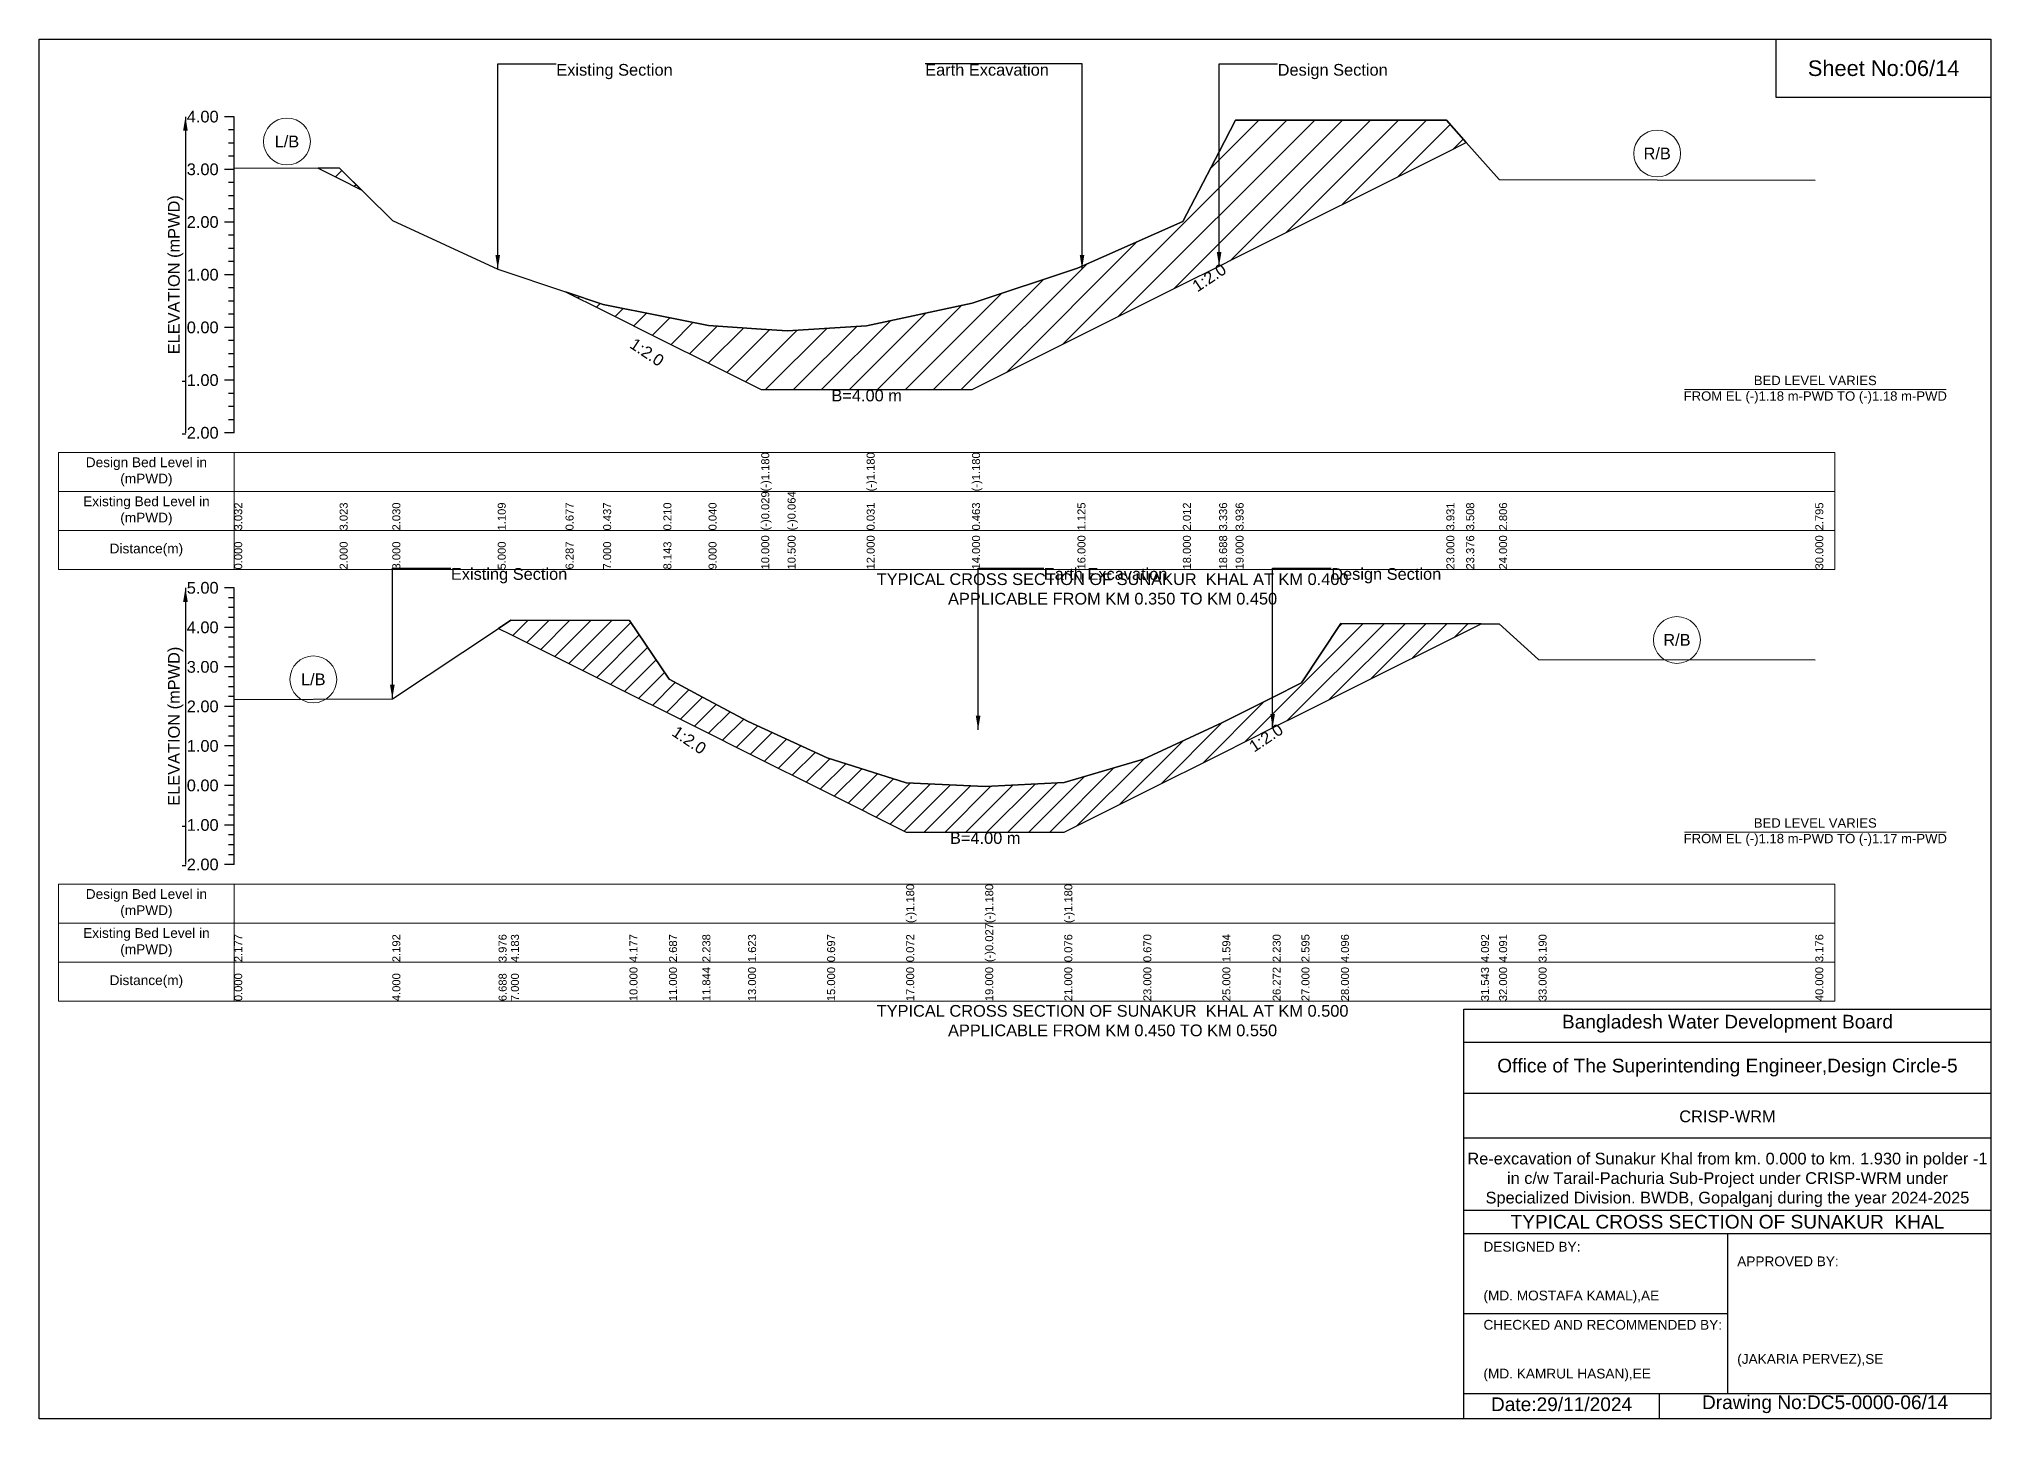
# Model space of a CAD drawing. Header units: inches. Extents: x 91000 to 238000, y -5656 to 143.
# Drawn here: x 150000 to 158000, y -5656 to 0 of the extents above; entities that cross this region are included whole.
import ezdxf

# ---------------------------------------------------------------- set-up
doc = ezdxf.new("R2010")
doc.units = ezdxf.units.IN
doc.header["$LTSCALE"] = 7
doc.header["$MEASUREMENT"] = 0
for name, color, linetype, lineweight in [('Cross section Data Border', 7, 'Continuous', 9), ('Cross Section Labels', 7, 'Continuous', 9), ('Existing_Bed_Level for Xsection', 7, 'Continuous', 25)]:
    doc.layers.add(name, color=color, linetype=linetype, lineweight=lineweight)
doc.styles.get("Standard").update_dxf_attribs({"font": 'arial.ttf'})
doc.dimstyles.get("Standard").update_dxf_attribs({"dimtxt": 0.18, "dimasz": 0.18, "dimexe": 0.18, "dimexo": 0.0625, "dimgap": 0.09, "dimtad": 0, "dimtih": 1, "dimtoh": 1, "dimdec": 4, "dimzin": 0, "dimdsep": 46, "dimtxsty": 'Standard', "dimcen": 0.09, "dimadec": 0, "dimazin": 0, "dimtfac": 1, "dimtdec": 4, "dimtofl": 0, "dimtmove": 0, "dimatfit": 3, "dimfxl": 1, "dimtolj": 1, "dimtzin": 0, "dimarcsym": 0})

msp = doc.modelspace()

# ---------------------------------------------------------------- hatches: boundary and pattern name
at = {"layer": 'Existing_Bed_Level for Xsection'}
h = msp.add_hatch(dxfattribs=at)
h.set_pattern_fill('ANSI31', color=256, scale=648, style=0)
h.paths.add_polyline_path([(152157.9, -1036), (152312, -1113.1), (152559, -1236.5), (152744, -1329.1), (152960, -1437.1), (153068, -1437.1), (153392, -1437.1), (153824, -1437.1), (154256, -1221.1), (154688, -1005.1), (154836.6, -930.8), (154904, -897.1), (155768, -465.1), (155849.2, -424.4), (155768, -333.1), (154904, -332), (154836.6, -461.7), (154688, -747.6), (154256, -939.2), (153824, -1082.2), (153392, -1175.5), (153068, -1196), (152960, -1188.5), (152744, -1173.5), (152559, -1136.8), (152312, -1087.8)])
h = msp.add_hatch(dxfattribs=at)
h.set_pattern_fill('ANSI31', color=256, scale=648, style=0)
h.paths.add_polyline_path([(151143.5, -528.8), (151232, -573.1), (151320.9, -617.5), (151232, -529.2)])
h = msp.add_hatch(dxfattribs=at)
h.set_pattern_fill('ANSI31', color=256, scale=486, style=0)
h.paths.add_polyline_path([(151883.5, -2415.5), (151934, -2440.8), (152420, -2683.8), (152582, -2764.8), (152718.7, -2833.2), (152906, -2926.8), (153230, -3088.8), (153554, -3250.8), (153878, -3250.8), (154202, -3250.8), (154526, -3088.8), (154850, -2926.8), (155056, -2823.8), (155174, -2764.8), (155336, -2683.8), (155910, -2396.8), (155336, -2396.1), (155174, -2639.2), (155056, -2698.3), (154850, -2801.4), (154526, -2951.1), (154202, -3047.3), (153878, -3064), (153554, -3048), (153230, -2946.7), (152906, -2796.7), (152718.7, -2697.1), (152582, -2624.3), (152420, -2383), (151934, -2382)])

# ---------------------------------------------------------------- linework, layer by layer
for points in [[(150000, 0), (158000, 0), (158000, -5656), (150000, -5656)], [(157120, 0), (158000, 0), (158000, -240), (157120, -240)]]:
    msp.add_lwpolyline(points, close=True)
for points in [[(155840, -5656), (155840, -3976), (158000, -3976)], [(155840, -4112), (158000, -4112)], [(155840, -4320), (158000, -4320)], [(155840, -4504), (158000, -4504)], [(155840, -4800), (158000, -4800)], [(155840, -4896), (158000, -4896)], [(156920, -4896), (156920, -5552)], [(155840, -5224), (156920, -5224)], [(155840, -5552), (158000, -5552)], [(156640, -5552), (156640, -5656)]]:
    msp.add_lwpolyline(points)
at = {"layer": 'Cross section Data Border'}
for points in [[(150080, -1694.2), (157360, -1694.2), (157360, -2174.2), (150080, -2174.2)], [(150080, -3463.6), (157360, -3463.6), (157360, -3943.6), (150080, -3943.6)]]:
    msp.add_lwpolyline(points, close=True, dxfattribs=at)
for points in [[(150800, -1694.2), (150800, -2174.2)], [(150080, -1854.2), (157360, -1854.2)], [(150080, -2014.2), (157360, -2014.2)], [(150800, -3463.6), (150800, -3943.6)], [(150080, -3623.6), (157360, -3623.6)], [(150080, -3783.6), (157360, -3783.6)]]:
    msp.add_lwpolyline(points, dxfattribs=at)
at = {"layer": 'Cross Section Labels'}
for points in [[(156744.2, -1437.1), (157815.8, -1437.1)], [(156744.2, -3250.8), (157815.8, -3250.8)]]:
    msp.add_lwpolyline(points, dxfattribs=at)
for centre in [(151016, -420.2), (156632, -469.3), (156713, -2463), (151124, -2624.7)]:
    msp.add_circle(centre, 96, dxfattribs=at)
at = {"layer": 'Existing_Bed_Level for Xsection'}
for points in [[(150800, -318.2), (150760, -318.2)], [(150800, -1614.2), (150800, -1398.2), (150800, -1182.2), (150800, -966.2), (150800, -750.2), (150800, -534.2), (150800, -318.2)], [(150800, -372.2), (150776, -372.2)], [(150800, -527.3), (151232, -529.2), (151448, -743.7), (151880, -942.6), (152157.9, -1036), (152312, -1087.8), (152559, -1136.8), (152744, -1173.5), (152960, -1188.5), (152960, -1188.5), (153068, -1196), (153392, -1175.5), (153392, -1175.5), (153824, -1082.2), (153824, -1082.2), (154256, -939.2), (154688, -747.6), (154836.6, -461.7), (154904, -332), (155768, -333.1), (155849.2, -424.4), (155984, -576.1), (157280, -578.5)], [(150800, -426.2), (150776, -426.2)], [(150800, -534.2), (150760, -534.2)], [(150800, -480.2), (150776, -480.2)], [(150800, -588.2), (150776, -588.2)], [(150800, -642.2), (150776, -642.2)], [(150800, -696.2), (150776, -696.2)], [(150800, -750.2), (150760, -750.2)], [(150800, -804.2), (150776, -804.2)], [(150800, -858.2), (150776, -858.2)], [(150800, -912.2), (150776, -912.2)], [(150800, -966.2), (150760, -966.2)], [(150800, -1020.2), (150776, -1020.2)], [(150800, -1074.2), (150776, -1074.2)], [(150800, -1182.2), (150760, -1182.2)], [(150800, -1128.2), (150776, -1128.2)], [(150800, -1236.2), (150776, -1236.2)], [(150800, -1290.2), (150776, -1290.2)], [(150800, -1344.2), (150776, -1344.2)], [(150800, -1398.2), (150760, -1398.2)], [(150800, -1452.2), (150776, -1452.2)], [(150800, -1506.2), (150776, -1506.2)], [(150800, -1560.2), (150776, -1560.2)], [(150800, -1614.2), (150760, -1614.2)], [(150800, -2249.6), (150760, -2249.6)], [(150800, -2290.1), (150776, -2290.1)], [(150800, -3383.6), (150800, -3221.6), (150800, -3059.6), (150800, -2897.6), (150800, -2735.6), (150800, -2573.6), (150800, -2411.6), (150800, -2249.6)], [(150800, -2330.6), (150776, -2330.6)], [(150800, -2371.1), (150776, -2371.1)], [(150800, -2707), (151448, -2704.5), (151883.5, -2415.5), (151934, -2382), (152420, -2383), (152582, -2624.3), (152718.7, -2697.1), (152906, -2796.7), (153230, -2946.7), (153554, -3048), (153554, -3048), (153878, -3064), (153878, -3064), (154202, -3047.3), (154202, -3047.3), (154526, -2951.1), (154850, -2801.4), (155056, -2698.3), (155174, -2639.2), (155336, -2396.1), (155910, -2396.8), (155984, -2396.9), (156146, -2542.8), (157280, -2545.1)], [(150800, -2411.6), (150760, -2411.6)], [(150800, -2452.1), (150776, -2452.1)], [(150800, -2492.6), (150776, -2492.6)], [(150800, -2533.1), (150776, -2533.1)], [(150800, -2573.6), (150760, -2573.6)], [(150800, -2614.1), (150776, -2614.1)], [(150800, -2654.6), (150776, -2654.6)], [(150800, -2695.1), (150776, -2695.1)], [(150800, -2735.6), (150760, -2735.6)], [(150800, -2776.1), (150776, -2776.1)], [(150800, -2816.6), (150776, -2816.6)], [(150800, -2857.1), (150776, -2857.1)], [(150800, -2897.6), (150760, -2897.6)], [(150800, -2938.1), (150776, -2938.1)], [(150800, -2978.6), (150776, -2978.6)], [(150800, -3019.1), (150776, -3019.1)], [(150800, -3059.6), (150760, -3059.6)], [(150800, -3100.1), (150776, -3100.1)], [(150800, -3140.6), (150776, -3140.6)], [(150800, -3181.1), (150776, -3181.1)], [(150800, -3221.6), (150760, -3221.6)], [(150800, -3262.1), (150776, -3262.1)], [(150800, -3302.6), (150776, -3302.6)], [(150800, -3343.1), (150776, -3343.1)], [(150800, -3383.6), (150760, -3383.6)]]:
    msp.add_lwpolyline(points, dxfattribs=at)
for points in [[(152157.9, -1036), (152157.9, -1036), (152312, -1113.1), (152559, -1236.5), (152744, -1329.1), (152960, -1437.1), (152960, -1437.1), (153068, -1437.1), (153392, -1437.1), (153392, -1437.1), (153824, -1437.1), (153824, -1437.1), (154256, -1221.1), (154688, -1005.1), (154836.6, -930.8), (154904, -897.1), (155768, -465.1), (155849.2, -424.4), (155768, -333.1), (154904, -332), (154836.6, -461.7), (154688, -747.6), (154256, -939.2), (153824, -1082.2), (153824, -1082.2), (153392, -1175.5), (153392, -1175.5), (153068, -1196), (152960, -1188.5), (152960, -1188.5), (152744, -1173.5), (152559, -1136.8), (152312, -1087.8), (152157.9, -1036)], [(151143.5, -528.8), (151232, -573.1), (151320.9, -617.5), (151232, -529.2)], [(151883.5, -2415.5), (151883.5, -2415.5), (151934, -2440.8), (152420, -2683.8), (152582, -2764.8), (152718.7, -2833.2), (152906, -2926.8), (153230, -3088.8), (153554, -3250.8), (153554, -3250.8), (153878, -3250.8), (153878, -3250.8), (154202, -3250.8), (154202, -3250.8), (154526, -3088.8), (154850, -2926.8), (155056, -2823.8), (155174, -2764.8), (155336, -2683.8), (155910, -2396.8), (155910, -2396.8), (155910, -2396.8), (155336, -2396.1), (155174, -2639.2), (155056, -2698.3), (154850, -2801.4), (154526, -2951.1), (154202, -3047.3), (154202, -3047.3), (153878, -3064), (153878, -3064), (153554, -3048), (153554, -3048), (153230, -2946.7), (152906, -2796.7), (152718.7, -2697.1), (152582, -2624.3), (152420, -2383), (151934, -2382), (151883.5, -2415.5)]]:
    msp.add_lwpolyline(points, close=True, dxfattribs=at)

# ---------------------------------------------------------------- texts
at = {"attachment_point": 5}
for s, insert, char_height in [('Sheet No:06/14', (157560, -120), 64), ('Bangladesh Water Development Board', (156920, -4036), 56), ('Office of The Superintending Engineer,Design Circle-5', (156920, -4216), 56)]:
    msp.add_mtext(s, dxfattribs=dict(at, insert=insert, char_height=char_height))
for s, insert, char_height, width, attachment_point in [('CRISP-WRM', (156920, -4416), 48, 2240, 5), ('Re-excavation of Sunakur Khal from km. 0.000 to km. 1.930 in polder -1  in c/w Tarail-Pachuria Sub-Project under CRISP-WRM under Specialized Division. BWDB, Gopalganj during the year 2024-2025', (156920, -4676), 48, 2160, 5), ('TYPICAL CROSS SECTION OF SUNAKUR  KHAL', (156920, -4848), 56, 2240, 5), ('DESIGNED BY:^J^J^J(MD. MOSTAFA KAMAL),AE', (155920, -5056), 40, 1120, 4), ('APPROVED BY:^J^J^J^J^J^J(JAKARIA PERVEZ),SE', (156960, -5216), 40, 1120, 4), ('CHECKED AND RECOMMENDED BY:^J^J^J(MD. KAMRUL HASAN),EE', (155920, -5376), 40, 1120, 4), ('Date:29/11/2024', (156240, -5596), 56, 1120, 5), ('Drawing No:DC5-0000-06/14', (157320, -5596), 56, 1760, 5)]:
    msp.add_mtext(s, dxfattribs=dict(insert=insert, char_height=char_height, width=width, attachment_point=attachment_point))
at = {"layer": 'Cross section Data Border', "char_height": 40, "width": 640, "attachment_point": 5}
for s, insert in [('Design Bed Level in (mPWD)', (150440, -1774.2)), ('Existing Bed Level in (mPWD)', (150440, -1934.2)), ('Distance(m)', (150440, -2094.2)), ('Design Bed Level in (mPWD)', (150440, -3543.6)), ('Existing Bed Level in (mPWD)', (150440, -3703.6)), ('Distance(m)', (150440, -3863.6))]:
    msp.add_mtext(s, dxfattribs=dict(at, insert=insert))
at = {"layer": 'Cross Section Labels'}
for s, insert, char_height, attachment_point in [('Existing Section', (152120, -102.2), 48, 1), ('Earth Excavation', (153632, -102.2), 48, 1), ('Design Section', (155076.6, -102.2), 48, 1), ('L/B', (151016, -420.2), 48, 5), ('R/B', (156632, -469.3), 48, 5), ('B=4.00 m', (153392, -1437.1), 48, 2), ('BED LEVEL VARIES ^JFROM EL (-)1.18 m-PWD TO (-)1.18 m-PWD', (157280, -1437.1), 38.4, 5), ('Existing Section', (151688, -2168.6), 48, 1), ('TYPICAL CROSS SECTION OF SUNAKUR  KHAL AT KM 0.400^JAPPLICABLE FROM KM 0.350 TO KM 0.450', (154400, -2254.2), 48, 5), ('Earth Excavation', (154118, -2168.6), 48, 1), ('Design Section', (155296, -2168.6), 48, 1), ('R/B', (156713, -2463), 48, 5), ('L/B', (151124, -2624.7), 48, 5), ('BED LEVEL VARIES ^JFROM EL (-)1.18 m-PWD TO (-)1.17 m-PWD', (157280, -3250.8), 38.4, 5), ('B=4.00 m', (153878, -3250.8), 48, 2), ('TYPICAL CROSS SECTION OF SUNAKUR  KHAL AT KM 0.500^JAPPLICABLE FROM KM 0.450 TO KM 0.550', (154400, -4023.6), 48, 5)]:
    msp.add_mtext(s, dxfattribs=dict(at, insert=insert, char_height=char_height, attachment_point=attachment_point))
at = {"layer": 'Cross Section Labels', "char_height": 48, "attachment_point": 2}
for insert, rotation in [((154782.6, -957.8), 33.69007), ((152505, -1263.5), 326.30993), ((152678.2, -2853.4), 326.30993), ((155015.5, -2844), 33.69007)]:
    msp.add_mtext('1:2.0', dxfattribs=dict(at, insert=insert, rotation=rotation))
at = {"layer": 'Existing_Bed_Level for Xsection', "char_height": 48, "attachment_point": 6}
for s, insert in [('4.00', (150736, -318.2)), ('3.00', (150736, -534.2)), ('2.00', (150736, -750.2)), ('1.00', (150736, -966.2)), ('0.00', (150736, -1182.2)), ('-1.00', (150736, -1398.2)), ('-2.00', (150736, -1614.2)), ('5.00', (150736, -2249.6)), ('4.00', (150736, -2411.6)), ('3.00', (150736, -2573.6)), ('2.00', (150736, -2735.6)), ('1.00', (150736, -2897.6)), ('0.00', (150736, -3059.6)), ('-1.00', (150736, -3221.6)), ('-2.00', (150736, -3383.6))]:
    msp.add_mtext(s, dxfattribs=dict(at, insert=insert))
at = {"layer": 'Existing_Bed_Level for Xsection', "rotation": 90}
for s, insert, char_height, attachment_point in [('ELEVATION (mPWD)', (150560, -966.2), 48, 5), ('(-)1.180', (152960, -1854.2), 32.8, 1), ('(-)1.180', (153392, -1854.2), 32.8, 1), ('(-)1.180', (153824, -1854.2), 32.8, 1), ('3.032', (150800, -2014.2), 32.8, 1), ('3.023', (151232, -2014.2), 32.8, 1), ('2.030', (151448, -2014.2), 32.8, 1), ('1.109', (151880, -2014.2), 32.8, 1), ('0.677', (152157.9, -2014.2), 32.8, 1), ('0.437', (152312, -2014.2), 32.8, 1), ('0.210', (152559, -2014.2), 32.8, 1), ('0.040', (152744, -2014.2), 32.8, 1), ('(-)0.029', (152960, -2014.2), 32.8, 1), ('(-)0.064', (153068, -2014.2), 32.8, 1), ('0.031', (153392, -2014.2), 32.8, 1), ('0.463', (153824, -2014.2), 32.8, 1), ('1.125', (154256, -2014.2), 32.8, 1), ('2.012', (154688, -2014.2), 32.8, 1), ('3.336', (154836.6, -2014.2), 32.8, 1), ('3.936', (154904, -2014.2), 32.8, 1), ('3.931', (155768, -2014.2), 32.8, 1), ('3.508', (155849.2, -2014.2), 32.8, 1), ('2.806', (155984, -2014.2), 32.8, 1), ('2.795', (157280, -2014.2), 32.8, 1), ('0.000', (150800, -2174.2), 32.8, 1), ('2.000', (151232, -2174.2), 32.8, 1), ('3.000', (151448, -2174.2), 32.8, 1), ('5.000', (151880, -2174.2), 32.8, 1), ('6.287', (152157.9, -2174.2), 32.8, 1), ('7.000', (152312, -2174.2), 32.8, 1), ('8.143', (152559, -2174.2), 32.8, 1), ('9.000', (152744, -2174.2), 32.8, 1), ('10.000', (152960, -2174.2), 32.8, 1), ('10.500', (153068, -2174.2), 32.8, 1), ('12.000', (153392, -2174.2), 32.8, 1), ('14.000', (153824, -2174.2), 32.8, 1), ('16.000', (154256, -2174.2), 32.8, 1), ('18.000', (154688, -2174.2), 32.8, 1), ('18.688', (154836.6, -2174.2), 32.8, 1), ('19.000', (154904, -2174.2), 32.8, 1), ('23.000', (155768, -2174.2), 32.8, 1), ('23.376', (155849.2, -2174.2), 32.8, 1), ('24.000', (155984, -2174.2), 32.8, 1), ('30.000', (157280, -2174.2), 32.8, 1), ('ELEVATION (mPWD)', (150560, -2816.6), 48, 5), ('(-)1.180', (153554, -3623.6), 32.8, 1), ('(-)1.180', (153878, -3623.6), 32.8, 1), ('(-)1.180', (154202, -3623.6), 32.8, 1), ('2.177', (150800, -3783.6), 32.8, 1), ('2.192', (151448, -3783.6), 32.8, 1), ('3.976', (151883.5, -3783.6), 32.8, 1), ('4.183', (151934, -3783.6), 32.8, 1), ('4.177', (152420, -3783.6), 32.8, 1), ('2.687', (152582, -3783.6), 32.8, 1), ('2.238', (152718.7, -3783.6), 32.8, 1), ('1.623', (152906, -3783.6), 32.8, 1), ('0.697', (153230, -3783.6), 32.8, 1), ('0.072', (153554, -3783.6), 32.8, 1), ('(-)0.027', (153878, -3783.6), 32.8, 1), ('0.076', (154202, -3783.6), 32.8, 1), ('0.670', (154526, -3783.6), 32.8, 1), ('1.594', (154850, -3783.6), 32.8, 1), ('2.230', (155056, -3783.6), 32.8, 1), ('2.595', (155174, -3783.6), 32.8, 1), ('4.096', (155336, -3783.6), 32.8, 1), ('4.092', (155910, -3783.6), 32.8, 1), ('4.091', (155984, -3783.6), 32.8, 1), ('3.190', (156146, -3783.6), 32.8, 1), ('3.176', (157280, -3783.6), 32.8, 1), ('0.000', (150800, -3943.6), 32.8, 1), ('4.000', (151448, -3943.6), 32.8, 1), ('6.688', (151883.5, -3943.6), 32.8, 1), ('7.000', (151934, -3943.6), 32.8, 1), ('10.000', (152420, -3943.6), 32.8, 1), ('11.000', (152582, -3943.6), 32.8, 1), ('11.844', (152718.7, -3943.6), 32.8, 1), ('13.000', (152906, -3943.6), 32.8, 1), ('15.000', (153230, -3943.6), 32.8, 1), ('17.000', (153554, -3943.6), 32.8, 1), ('19.000', (153878, -3943.6), 32.8, 1), ('21.000', (154202, -3943.6), 32.8, 1), ('23.000', (154526, -3943.6), 32.8, 1), ('25.000', (154850, -3943.6), 32.8, 1), ('26.272', (155056, -3943.6), 32.8, 1), ('27.000', (155174, -3943.6), 32.8, 1), ('28.000', (155336, -3943.6), 32.8, 1), ('31.543', (155910, -3943.6), 32.8, 1), ('32.000', (155984, -3943.6), 32.8, 1), ('33.000', (156146, -3943.6), 32.8, 1), ('40.000', (157280, -3943.6), 32.8, 1)]:
    msp.add_mtext(s, dxfattribs=dict(at, insert=insert, char_height=char_height, attachment_point=attachment_point))

# ---------------------------------------------------------------- leaders
at = {"layer": 'Cross Section Labels', "annotation_type": 0, "has_hookline": 1}
for points, hookline_direction, text_width in [([(151880, -942.6), (151880, -102.2), (152119.9, -102.2)], 0, 467.2), ([(154274.8, -942.3), (154274.8, -102.2), (153632.1, -102.2)], 1, 497), ([(154836.6, -930.8), (154836.6, -102.2), (155076.5, -102.2)], 0, 441.2), ([(151448, -2704.5), (151448, -2168.6), (151687.9, -2168.6)], 0, 467.2), ([(153848.8, -2831.6), (153848.8, -2168.6), (154117.9, -2168.6)], 0, 497), ([(155056, -2823.8), (155056, -2168.6), (155295.9, -2168.6)], 0, 441.2)]:
    msp.add_leader(points, dimstyle='Standard', override={"dimasz": 57.6}, dxfattribs=dict(at, hookline_direction=hookline_direction, text_width=text_width))
at = {"layer": 'Existing_Bed_Level for Xsection'}
for points in [[(150600, -318.2), (150600, -1614.2)], [(150600, -2249.6), (150600, -3383.6)]]:
    msp.add_leader(points, dimstyle='Standard', override={"dimasz": 57.6}, dxfattribs=at)

doc.saveas('drawing.dxf')
